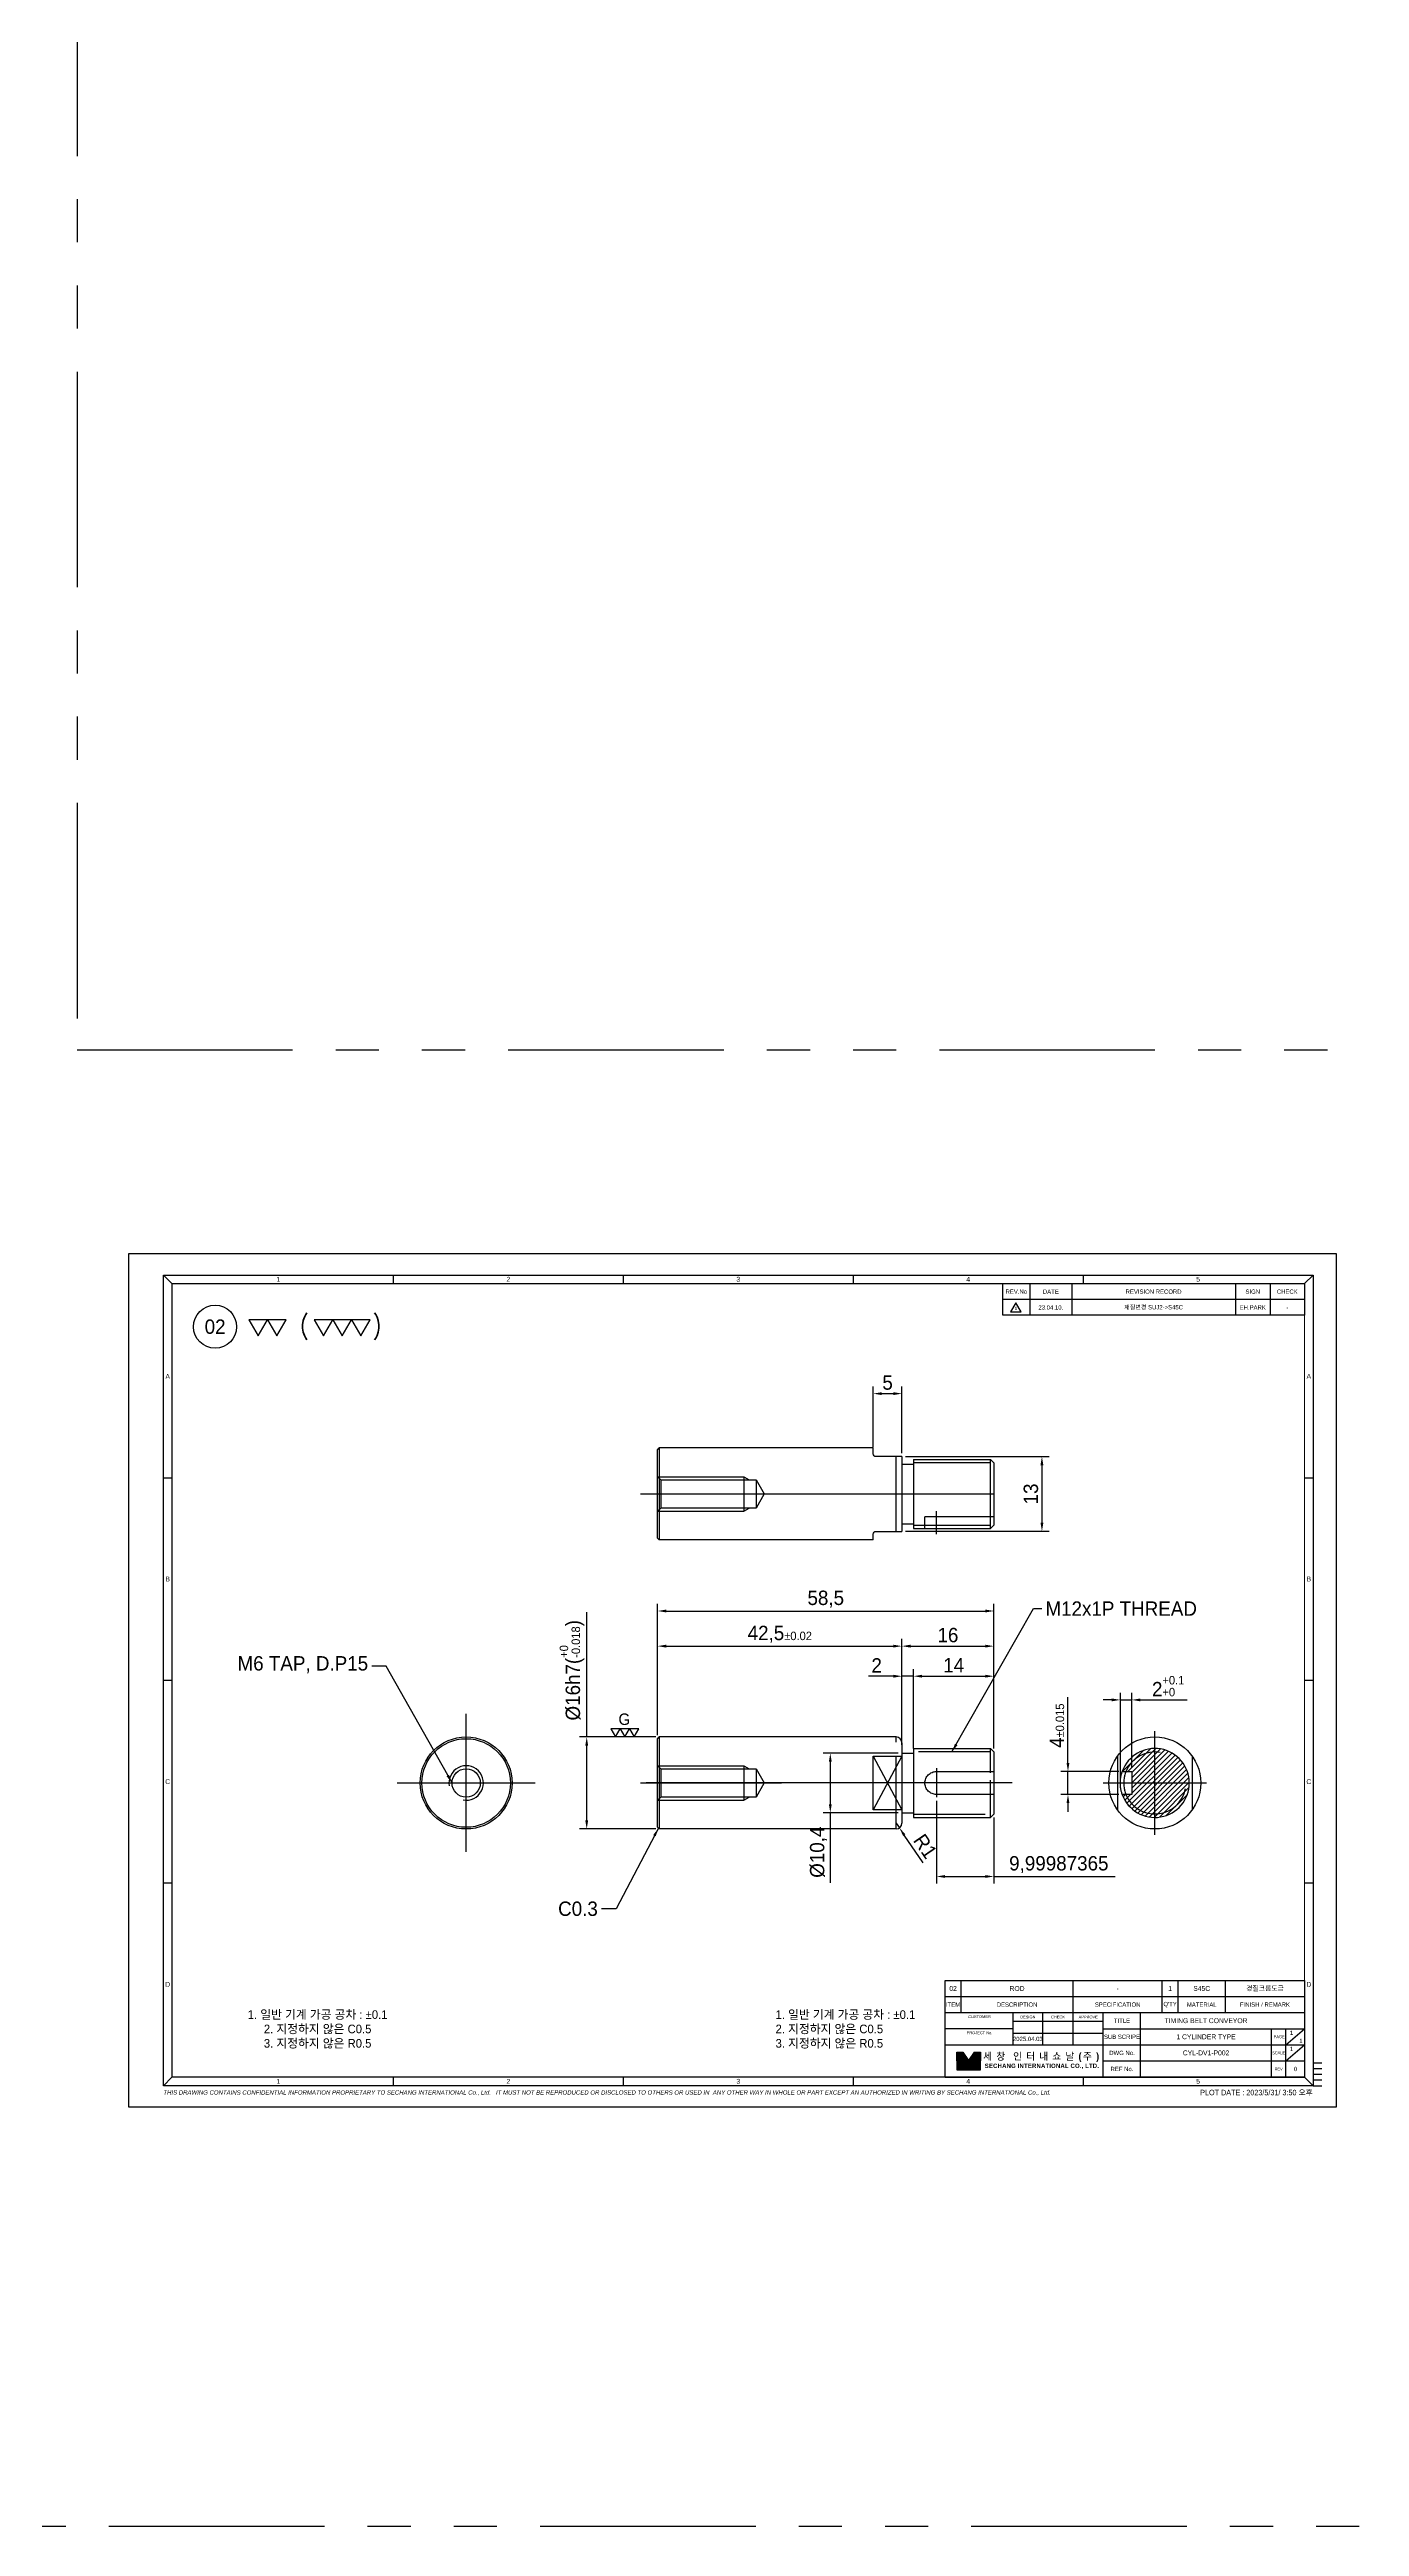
# Model space of a CAD drawing. Header units: inches. Extents: x 0 to 23821, y 0 to 11279.
# Drawn here: x 17613.2 to 17841.1, y 5891.5 to 6322.4 of the extents above; entities that cross this region are included whole.
import ezdxf
from ezdxf.enums import TextEntityAlignment as Align

# ---------------------------------------------------------------- set-up
doc = ezdxf.new("R2010")
doc.units = ezdxf.units.IN
doc.header["$LTSCALE"] = 10
doc.header["$MEASUREMENT"] = 0
for name, pattern in [('CENTER', [2, 1.25, -0.25, 0.25, -0.25]), ('HIDDEN', [0.375, 0.25, -0.125]), ('PHANTOM', [2.5, 1.25, -0.25, 0.25, -0.25, 0.25, -0.25])]:
    doc.linetypes.add(name, pattern=pattern)
doc.layers.get('Defpoints').update_dxf_attribs({"color": 8})
for name, color, linetype in [('11', 1, 'CENTER'), ('22', 2, 'HIDDEN'), ('66', 6, 'PHANTOM'), ('CENTER LINE', 1, 'CENTER'), ('HIDDEN LINE', 4, 'HIDDEN'), ('PHANTOM LINE', 6, 'PHANTOM'), ('T', 3, 'Continuous'), ('THIN LINE', 3, 'Continuous')]:
    doc.layers.add(name, color=color, linetype=linetype)
doc.styles.add('ROMANS', font='romans.shx', dxfattribs={"width": 0.9, "bigfont": 'whgtxt.shx'})
doc.styles.add('SCI', font='')
doc.styles.get('SCI').set_extended_font_data('Gulim')
doc.dimstyles.new('SCH', dxfattribs={"dimtxt": 2.5, "dimasz": 2, "dimexe": 1.25, "dimexo": 0.625, "dimtad": 1, "dimdec": 8, "dimtxsty": 'SCI', "dimcen": 2.5, "dimclrd": 4, "dimclre": 4, "dimclrt": 7, "dimadec": 8, "dimazin": 2, "dimtfac": 1, "dimtdec": 8, "dimtmove": 0, "dimatfit": 3, "dimfxl": 1, "dimarcsym": 0})

# ---------------------------------------------------------------- blocks, each defined once
blk = doc.blocks.new('A$C5b8731fd')
for p, q in [((0, 0), (-2.3, -3.9)), ((2.3, -3.9), (0, 0)), ((-2.3, -3.9), (2.3, -3.9))]:
    blk.add_line(p, q)
blk = doc.blocks.new('*U638')
at = {"color": 2}
for points in [[(0, 0), (1.5, 2.6), (-1.5, 2.6)], [(3, 0), (4.5, 2.6), (1.5, 2.6)], [(10.49, 0), (11.99, 2.6), (8.99, 2.6)], [(13.49, 0), (14.99, 2.6), (11.99, 2.6)], [(16.49, 0), (17.99, 2.6), (14.99, 2.6)]]:
    blk.add_lwpolyline(points, close=True, dxfattribs=at)
at = {"color": 2, "style": 'ROMANS', "width": 0.8}
for s, p in [('(', (7.45, 1.73)), (')', (19.11, 1.73))]:
    blk.add_text(s, height=2.84, dxfattribs=at).set_placement(p, align=Align.MIDDLE_CENTER)
blk = doc.blocks.new('SECHANG TITLE')
h = blk.add_hatch(color=162)
h.dxf.hatch_style = 1
h.paths.add_polyline_path([(6.08, -25.11), (4.21, -25.11), (4.21, -27.9), (7.94, -27.9)])
h.paths.add_polyline_path([(12.06, -25.11), (10.19, -25.11), (8.33, -27.9), (12.06, -27.9)])
h.paths.add_polyline_path([(12.06, -28.1), (4.21, -28.1), (4.21, -30.89), (12.06, -30.89)])
at = {"color": 3}
for p, q in [((125, 0), (125, -33.6)), ((0, -5.6), (125, -5.6)), ((0, -33.6), (0, -5.6)), ((5.5, -11.2), (5.5, -5.6)), ((44.5, -22.4), (44.5, -5.6)), ((75.5, -11.2), (75.5, -5.6)), ((81, -11.2), (81, -5.6)), ((97.5, -11.2), (97.5, -5.6)), ((0, -11.2), (125, -11.2)), ((23.5, -16.8), (0, -16.8)), ((23.5, -11.2), (23.5, -22.4)), ((23.5, -14.2), (55, -14.2)), ((34, -22.4), (34, -11.2)), ((55, -33.6), (55, -11.2)), ((55, -16.8), (125, -16.8)), ((68, -33.6), (68, -11.2)), ((113.5, -33.6), (113.5, -16.8)), ((118.5, -22.4), (125, -16.8)), ((118.5, -33.6), (118.5, -16.8)), ((0, -22.4), (125, -22.4)), ((23.5, -18.3), (55, -18.3)), ((118.5, -28), (125, -22.4)), ((0, -33.6), (125, -33.6)), ((55, -28), (125, -28))]:
    blk.add_line(p, q, dxfattribs=at)
for p, q in [((4, -28), (4, -24.9)), ((4, -24.9), (6.19, -24.9)), ((4.21, -27.9), (4.21, -25.11)), ((4.21, -25.11), (6.08, -25.11)), ((6.08, -25.11), (7.94, -27.9)), ((6.19, -24.9), (8.13, -27.81)), ((10.08, -24.9), (8.13, -27.81)), ((10.19, -25.11), (8.33, -27.9)), ((10.08, -24.9), (12.27, -24.9)), ((10.19, -25.11), (12.06, -25.11)), ((12.06, -25.11), (12.06, -27.9)), ((12.27, -24.9), (12.27, -28)), ((4, -28), (4, -31.1)), ((4, -31.1), (12.27, -31.1)), ((7.94, -27.9), (4.21, -27.9)), ((12.06, -28.1), (4.21, -28.1)), ((4.21, -28.1), (4.21, -30.89)), ((4.21, -30.89), (12.06, -30.89)), ((12.06, -27.9), (8.33, -27.9)), ((12.06, -30.89), (12.06, -28.1)), ((12.27, -31.1), (12.27, -28))]:
    blk.add_line(p, q)
at = {"attachment_point": 5, "style": 'SCI'}
for s, insert, char_height, width in [('ITEM', (2.75, -8.4), 1.5, 5.5), ('DESCRIPTION', (25, -8.4), 1.5, 39), ('SPECIFICATION', (60, -8.4), 1.5, 31), ("Q'TY", (78.25, -8.4), 1.5, 5.5), ('MATERIAL', (89.25, -8.4), 1.5, 16.5), ('FINISH / REMARK', (111.25, -8.4), 1.5, 27.5), (' CUSTOMER', (11.75, -12.6), 1, 23.5), ('DESIGN', (28.75, -12.7), 1, 10.5), ('CHECK', (39.25, -12.7), 1, 10.5), ('APPROVE', (49.75, -12.7), 1, 10.5), ('TITLE', (61.5, -14), 1.5, 13), (' PROJECT No.', (11.75, -18.2), 1, 23.5), ('{\\fGulim|b1|i0|c129|p50;\\T1.45;세창 인터내쇼날(주)}', (33.63, -26.75), 2.5, 38.7333), ('SUB SCRIPE', (61.5, -19.6), 1.5, 13), ('DWG No.', (61.5, -25.2), 1.5, 13), ('SCALE', (116, -25.2), 1, 5), (' PAGE', (116, -19.6), 1, 5), ('{\\fGulim|b1|i0|c129|p50;\\T1.05;SECHANG INTERNATIONAL CO., LTD.}', (33.63, -29.85), 1.5, 38.7333), ('REF No.', (61.5, -30.8), 1.5, 13), ('REV', (116, -30.8), 1, 5)]:
    blk.add_mtext(s, dxfattribs=dict(at, insert=insert, char_height=char_height, width=width))
blk = doc.blocks.new('SECHANG REV')
at = {"color": 7}
blk.add_line((-52.5, 0), (-52.5, 5.5), dxfattribs=at)
blk.add_line((52.5, 0), (-52.5, 0))
at = {"color": 3}
for p, q in [((-43, 5.5), (-43, 0)), ((-28.5, 5.5), (-28.5, 0)), ((28.5, 5.5), (28.5, 0)), ((40.5, 5.5), (40.5, 0)), ((52.5, 5.5), (52.5, 0))]:
    blk.add_line(p, q, dxfattribs=at)
blk = doc.blocks.new('SECHANG A3')
at = {"color": 2}
for p, q in [((-198, 289.5), (-195, 286.5)), ((-118, 289.5), (-118, 286.5)), ((-38, 289.5), (-38, 286.5)), ((42, 289.5), (42, 286.5)), ((122, 289.5), (122, 286.5)), ((202, 289.5), (199, 286.5)), ((-195, 10.5), (-198, 7.5)), ((-118, 10.5), (-118, 7.5)), ((-38, 10.5), (-38, 7.5)), ((42, 10.5), (42, 7.5)), ((122, 10.5), (122, 7.5)), ((199, 10.5), (202, 7.5))]:
    blk.add_line(p, q, dxfattribs=at)
at = {"color": 3}
blk.add_line((94, 286.5), (199, 286.5), dxfattribs=at)
for p, q in [((-198, 219), (-195, 219)), ((199, 219), (202, 219)), ((-195, 148.5), (-198, 148.5)), ((202, 148.5), (199, 148.5)), ((-195, 78), (-198, 78)), ((202, 78), (199, 78)), ((202, 15.5), (205, 15.5))]:
    blk.add_line(p, q)
at = {"color": 1}
blk.add_lwpolyline([(-210, 297), (210, 297), (210, 0), (-210, 0)], close=True, dxfattribs=at)
at = {"color": 2}
blk.add_lwpolyline([(-198, 289.5), (202, 289.5), (202, 7.5), (-198, 7.5)], close=True, dxfattribs=at)
at = {"const_width": 0.4}
blk.add_lwpolyline([(-195, 286.5), (199, 286.5), (199, 10.5), (-195, 10.5)], close=True, dxfattribs=at)
at = {"layer": '11', "ltscale": 5}
blk.add_line((202, 11.5), (205, 11.5), dxfattribs=at)
at = {"layer": '22', "ltscale": 5}
blk.add_line((202, 13.5), (205, 13.5), dxfattribs=at)
at = {"layer": '66', "ltscale": 3}
blk.add_line((202, 9.5), (205, 9.5), dxfattribs=at)
at = {"layer": 'T'}
blk.add_line((202, 7.5), (205, 7.5), dxfattribs=at)
for name, p in [('SECHANG REV', (146.5, 281)), ('SECHANG TITLE', (74, 44.1))]:
    blk.add_blockref(name, p)
at = {"linetype": 'Continuous', "style": 'SCI'}
blk.add_text('PLOT DATE : 2023/5/31/ 3:50 오후', height=1.92, dxfattribs=at).set_placement((201.86, 4.16), align=Align.RIGHT)
at = {"color": 2, "style": 'SCI'}
for s, insert, char_height, width, attachment_point in [('1', (-158, 288), 1.7, 80, 5), ('2', (-78, 288), 1.7, 80, 5), ('3', (2, 288), 1.7, 80, 5), ('4', (82, 288), 1.7, 80, 5), ('5', (162, 288), 1.7, 80, 5), ('A', (-196.5, 254.25), 1.7, 3, 5), ('A', (200.5, 254.25), 1.7, 3, 5), ('B', (-196.5, 183.75), 1.7, 3, 5), ('B', (200.5, 183.75), 1.7, 3, 5), ('C', (-196.5, 113.25), 1.7, 3, 5), ('C', (200.5, 113.25), 1.7, 3, 5), ('D', (-196.5, 42.75), 1.7, 3, 5), ('D', (200.5, 42.75), 1.7, 3, 5), ('1. 일반 기계 가공 공차 : ±0.1\\P2. 지정하지 않은 C0.5\\P3. 지정하지 않은 R0.5', (14.98, 27.07), 3, 83.5818, 4), ('TIMING BELT CONVEYOR', (164.75, 30.1), 1.7, 45.5, 5), ('2025.04.03', (102.75, 23.75), 1.5, 10.5, 5), ('\\pi1.42726;1', (195.75, 23.1), 1.5, 3.25, 4), ('1', (-158, 9), 1.7, 80, 5), ('2', (-78, 9), 1.7, 80, 5), ('3', (2, 9), 1.7, 80, 5), ('4', (82, 9), 1.7, 80, 5), ('5', (162, 9), 1.7, 80, 5)]:
    blk.add_mtext(s, dxfattribs=dict(at, insert=insert, char_height=char_height, width=width, attachment_point=attachment_point))
at = {"char_height": 1.5, "attachment_point": 5, "style": 'SCI'}
for s, insert, width in [('REV.No', (98.75, 283.7), 9.5), ('DATE', (110.75, 283.7), 14.5), ('REVISION RECORD', (146.5, 283.7), 57), ('SIGN', (181, 283.7), 12), ('CHECK', (193, 283.7), 12)]:
    blk.add_mtext(s, dxfattribs=dict(at, insert=insert, width=width))
at = {"color": 3, "insert": (-198, 5), "char_height": 1.5, "width": 400.0238, "attachment_point": 4, "style": 'SCI'}
blk.add_mtext('{\\fArial|b0|i1|c0|p34;THIS DRAWING CONTAINS CONFIDENTIAL INFORMATION PROPRIETARY TO SECHANG INTERNATIONAL Co., Ltd.   IT MUST NOT BE REPRODUCED OR DISCLOSED TO OTHERS OR USED IN  ANY OTHER WAY IN WHOLE OR PART EXCEPT AN AUTHORIZED IN WRITING BY SECHANG INTERNATIONAL Co., Ltd.  }', dxfattribs=at)
blk = doc.blocks.new('A$C22515e4a')
at = {"color": 3}
for p, q in [((0, 0), (125, 0)), ((0, -5.6), (0, 0)), ((5.5, -5.6), (5.5, 0)), ((44.5, -5.6), (44.5, 0)), ((75.5, -5.6), (75.5, 0)), ((81, -5.6), (81, 0)), ((97.5, -5.6), (97.5, 0)), ((125, 0), (125, -5.6))]:
    blk.add_line(p, q, dxfattribs=at)
blk = doc.blocks.new('MDTapSHM6 Dp15')
at = {"layer": 'CENTER LINE', "ltscale": 3.6836}
blk.add_line((-3, 0), (21.56, 0), dxfattribs=at)
at = {"layer": 'HIDDEN LINE', "ltscale": 7.367199}
for p, q in [((0, 3), (15, 3)), ((0.54, 2.46), (0, 3)), ((0.54, 2.46), (17.14, 2.46)), ((0.54, 2.46), (0.54, -2.46)), ((15, 3), (15.94, 2.46)), ((15, 3), (15, -3)), ((17.14, 2.46), (17.14, -2.46)), ((17.14, 2.46), (18.56, 0)), ((18.56, 0), (17.14, -2.46)), ((0, -3), (0.54, -2.46)), ((0, -3), (15, -3)), ((17.14, -2.46), (0.54, -2.46)), ((15, -3), (15.94, -2.46))]:
    blk.add_line(p, q, dxfattribs=at)
blk = doc.blocks.new('A$C2C0A1504')
for p, q in [((-58.5, 7.7), (-58.2, 8)), ((-58.5, -7.7), (-58.5, 7.7)), ((-58.2, 8), (-58.2, -8)), ((-17, 8), (-58.2, 8)), ((-16, 7), (-16, -7)), ((-16, 5.2), (-14, 5.2)), ((-14, 6), (-14, -6)), ((-14, 6), (-0.6, 6)), ((-0.6, 2), (-0.6, 6)), ((0, 5.4), (-0.6, 6)), ((-0.6, 2), (-0.6, 6)), ((0, 5.4), (0, 2)), ((-10, 2), (-0.6, 2)), ((0, 2), (0, -2)), ((-0.6, -2), (-10, -2)), ((-0.6, -6), (-0.6, -2)), ((-0.6, -6), (-0.6, -2)), ((0, -2), (0, -5.4)), ((-58.5, -7.7), (-58.2, -8)), ((-17, -8), (-58.2, -8)), ((-16, -5.2), (-14, -5.2)), ((-14, -6), (-0.6, -6)), ((0, -5.4), (-0.6, -6))]:
    blk.add_line(p, q)
at = {"color": 4}
for p, q in [((-21, 4.66), (-16, -4.66)), ((-16, 4.66), (-21, -4.66))]:
    blk.add_line(p, q, dxfattribs=at)
blk.add_lwpolyline([(-21, 4.66), (-16, 4.66), (-16, -4.66), (-21, -4.66)], close=True, dxfattribs=at)
for centre, start, end in [((-17, 7), 0, 90), ((-17, -7), 270, 0)]:
    blk.add_arc(centre, 1, start, end)
for points, knots in [([(-12, 0), (-12, 0.25), (-11.95, 0.52), (-11.74, 1.01), (-11.59, 1.24), (-11.24, 1.59), (-11.01, 1.74), (-10.52, 1.95), (-10.25, 2), (-10, 2)], [-0.3038801, -0.3038801, -0.3038801, -0.3038801, -0.2279277, -0.2279277, -0.1519753, -0.1519753, -0.0759876, -0.0759876, 0, 0, 0, 0]), ([(-10, -2), (-10.25, -2), (-10.52, -1.95), (-11.01, -1.74), (-11.24, -1.59), (-11.59, -1.24), (-11.74, -1.01), (-11.95, -0.52), (-12, -0.25), (-12, 0)], [-0.6077601, -0.6077601, -0.6077601, -0.6077601, -0.5317725, -0.5317725, -0.4557848, -0.4557848, -0.3798325, -0.3798325, -0.3038801, -0.3038801, -0.3038801, -0.3038801])]:
    blk.add_open_spline(points, degree=3, knots=knots)
for points in [[(-0.6, 2), (-0.28, 2), (0, 2)], [(0, -2), (-0.28, -2), (-0.6, -2)]]:
    blk.add_rational_spline(points, [1, 1.00158396044, 1], degree=2)
at = {"layer": 'CENTER LINE'}
for p, q in [((-17, -7.9), (-17, 7.9)), ((-0.6, 5.4), (-14, 5.4)), ((-14, -5.4), (-0.6, -5.4))]:
    blk.add_line(p, q, dxfattribs=at)
at = {"layer": 'CENTER LINE', "linetype": 'Continuous'}
for p, q in [((3.18, 0), (-60.48, 0)), ((-10, 2.6), (-10, -2.49)), ((-9.5, 0), (-10.5, 0))]:
    blk.add_line(p, q, dxfattribs=at)
at = {"layer": 'HIDDEN LINE'}
blk.add_line((-0.6, -2), (-0.6, 2), dxfattribs=at)
blk.add_blockref('MDTapSHM6 Dp15', (-58.5, 0))
blk = doc.blocks.new('SMTAPM6', base_point=(1696.01, 1983.9))
at = {"color": 7, "linetype": 'Continuous'}
blk.add_circle((1696.01, 1983.9), 2.46, dxfattribs=at)
at = {"layer": '11'}
for p, q in [((1696.01, 1979.4), (1696.01, 1988.4)), ((1691.51, 1983.9), (1700.51, 1983.9))]:
    blk.add_line(p, q, dxfattribs=at)
at = {"layer": 'T', "linetype": 'Continuous'}
blk.add_arc((1696.01, 1983.9), 3, 260.0082, 189.9928, dxfattribs=at)
blk = doc.blocks.new('A$Ca9ea7f5d')
for radius in [8, 7.7]:
    blk.add_circle((0, 0), radius)
at = {"layer": 'CENTER LINE', "ltscale": 3.6}
for p, q in [((0, -12), (0, 12)), ((-12, 0), (12, 0))]:
    blk.add_line(p, q, dxfattribs=at)
blk.add_blockref('SMTAPM6', (0, 0))
blk = doc.blocks.new('A$Cf0eb1c19')
for p, q in [((-42.5, 7.7), (-42.2, 8)), ((-42.5, -7.7), (-42.5, 7.7)), ((-5, 8), (-42.2, 8)), ((0, 6.5), (0, -6.5)), ((0, 5.2), (2, 5.2)), ((2, 6), (2, -6)), ((2, 6), (15.4, 6)), ((16, 5.4), (15.4, 6)), ((16, 5.4), (16, 0)), ((16, 0), (16, -5.4)), ((-42.5, -7.7), (-42.2, -8)), ((-5, -8), (-42.2, -8)), ((0, -5.2), (2, -5.2)), ((2, -6), (15.4, -6)), ((16, -5.4), (15.4, -6))]:
    blk.add_line(p, q)
for points in [[(0, 6.5), (-4.5, 6.5, -0.414214), (-5, 7), (-5, 8)], [(-5, -8), (-5, -7, -0.414214), (-4.5, -6.5), (0, -6.5)]]:
    blk.add_lwpolyline(points, format="xyb")
blk.add_lwpolyline([(0, 6.5), (0, -6.5)])
at = {"layer": 'CENTER LINE', "ltscale": 5}
for p, q in [((-42.5, 0), (16, 0)), ((6, -7), (6, -3))]:
    blk.add_line(p, q, dxfattribs=at)
at = {"layer": 'HIDDEN LINE', "ltscale": 5}
for p in [(16, -4), (4, -6)]:
    blk.add_line(p, (4, -4), dxfattribs=at)
at = {"layer": 'THIN LINE'}
for p, q in [((-42.2, 8), (-42.2, -8)), ((-1, -6.5), (-1, 6.5)), ((15.4, 5.4), (2, 5.4)), ((15.4, 0), (15.4, 6)), ((15.4, -6), (15.4, 0)), ((2, -5.4), (15.4, -5.4))]:
    blk.add_line(p, q, dxfattribs=at)
blk.add_blockref('MDTapSHM6 Dp15', (-42.5, 0))
blk = doc.blocks.new('A$Cb7060004')
h = blk.add_hatch()
h.set_pattern_fill('ANSI31', color=3, scale=0.2)
h.set_pattern_definition([(45, (-3612.6994, -2437.5137), (-0.44901281, 0.44901281), [])])
h.paths.add_polyline_path([(0, 5.4, 0.306939), (-5.01, 2), (-4, 2), (-4, 0), (0, 0)])
h.paths.add_polyline_path([(0, 6), (0, 0), (6, 0, 0.414214)])
h.paths.add_polyline_path([(6, 0), (0, 0), (0, -6, 0.414214)])
h.paths.add_polyline_path([(0, 0), (-4, 0), (-4, -2), (-5.01, -2, 0.306939), (0, -5.4)])
h.paths.add_polyline_path([(-5.01, -2), (-5.66, -2, 0.317837), (0, -6), (0, -5.4, -0.306939)])
h.paths.add_polyline_path([(0, 5.4), (0, 6, 0.317837), (-5.66, 2), (-5.01, 2, -0.306939)])
for p, q in [((-6.5, 4.66), (-6.5, -4.66)), ((6.5, 4.66), (6.5, -4.66)), ((-5.66, 2), (-4, 2)), ((-4, 2), (-4, -2)), ((-4, -2), (-5.66, -2))]:
    blk.add_line(p, q)
blk.add_circle((0, 0), 8)
blk.add_arc((0, 0), 6, 199.4712, 160.5288)
for points, knots in [([(-6, 0), (-6, 0.25), (-5.98, 0.52), (-5.92, 1.01), (-5.87, 1.24), (-5.79, 1.59), (-5.74, 1.74), (-5.68, 1.95), (-5.66, 2), (-5.66, 2)], [-0.3038801, -0.3038801, -0.3038801, -0.3038801, -0.2279277, -0.2279277, -0.1519753, -0.1519753, -0.0759876, -0.0759876, 0, 0, 0, 0]), ([(-5.66, -2), (-5.66, -2), (-5.68, -1.95), (-5.74, -1.74), (-5.79, -1.59), (-5.87, -1.24), (-5.92, -1.01), (-5.98, -0.52), (-6, -0.25), (-6, 0)], [-0.6077601, -0.6077601, -0.6077601, -0.6077601, -0.5317725, -0.5317725, -0.4557848, -0.4557848, -0.3798325, -0.3798325, -0.3038801, -0.3038801, -0.3038801, -0.3038801])]:
    blk.add_open_spline(points, degree=3, knots=knots)
at = {"layer": 'CENTER LINE', "ltscale": 2.7}
for p, q in [((0, -9), (0, 9)), ((-9, 0), (9, 0))]:
    blk.add_line(p, q, dxfattribs=at)
at = {"layer": 'THIN LINE'}
for start, end in [(80, 158.2531), (201.7469, 350)]:
    blk.add_arc((0, 0), 5.4, start, end, dxfattribs=at)
blk.add_open_spline([(-5.01, 2), (-5.01, 2), (-5.04, 1.95), (-5.11, 1.74), (-5.16, 1.59), (-5.26, 1.24), (-5.31, 1.01), (-5.38, 0.52), (-5.4, 0.25), (-5.4, -0.25), (-5.38, -0.52), (-5.31, -1.01), (-5.26, -1.24), (-5.16, -1.59), (-5.11, -1.74), (-5.04, -1.95), (-5.01, -2), (-5.01, -2)], degree=3, knots=[0, 0, 0, 0, 0.0761578, 0.0761578, 0.1523155, 0.1523155, 0.2284179, 0.2284179, 0.3045203, 0.3045203, 0.3806227, 0.3806227, 0.4567251, 0.4567251, 0.5328828, 0.5328828, 0.6090406, 0.6090406, 0.6090406, 0.6090406], dxfattribs=at)
blk = doc.blocks.new('*D1562')
at = {"color": 4, "lineweight": -2, "transparency": 16777216}
for p, q in [((17719.02, 6029.18), (17719.02, 6045.91)), ((17720.52, 6044.66), (17760.02, 6044.66)), ((17761.52, 6028.48), (17761.52, 6045.91))]:
    blk.add_line(p, q, dxfattribs=at)
at = {"color": 4, "transparency": 16777216}
for points in [[(17720.52, 6044.91), (17720.52, 6044.41), (17719.02, 6044.66)], [(17760.02, 6044.91), (17760.02, 6044.41), (17761.52, 6044.66)]]:
    blk.add_solid(points, dxfattribs=at)
at = {"layer": 'Defpoints', "color": 0, "transparency": 16777216}
for p in [(17761.52, 6044.66), (17719.02, 6028.56), (17761.52, 6027.86)]:
    blk.add_point(p, dxfattribs=at)
at = {"color": 7, "transparency": 16777216, "insert": (17740.27, 6046.72), "char_height": 2.5, "attachment_point": 5, "style": 'SCI'}
blk.add_mtext('42,5{\\H0.59x;%%p0.02}', dxfattribs=at)
blk = doc.blocks.new('*D1563')
at = {"color": 4, "lineweight": -2, "transparency": 16777216}
for p, q in [((17761.52, 6028.48), (17761.52, 6045.91)), ((17763.02, 6044.66), (17776.02, 6044.66)), ((17777.52, 6026.88), (17777.52, 6045.91))]:
    blk.add_line(p, q, dxfattribs=at)
at = {"color": 4, "transparency": 16777216}
for points in [[(17763.02, 6044.91), (17763.02, 6044.41), (17761.52, 6044.66)], [(17776.02, 6044.91), (17776.02, 6044.41), (17777.52, 6044.66)]]:
    blk.add_solid(points, dxfattribs=at)
at = {"layer": 'Defpoints', "color": 0, "transparency": 16777216}
for p in [(17777.52, 6044.66), (17761.52, 6027.86), (17777.52, 6026.26)]:
    blk.add_point(p, dxfattribs=at)
at = {"color": 7, "transparency": 16777216, "insert": (17769.52, 6046.57), "char_height": 2.5, "attachment_point": 5, "style": 'SCI'}
blk.add_mtext('16', dxfattribs=at)
blk = doc.blocks.new('*D1564')
at = {"color": 4, "lineweight": -2, "transparency": 16777216}
for p, q in [((17719.02, 6029.18), (17719.02, 6052.02)), ((17720.52, 6050.77), (17776.02, 6050.77)), ((17777.52, 6026.88), (17777.52, 6052.02))]:
    blk.add_line(p, q, dxfattribs=at)
at = {"color": 4, "transparency": 16777216}
for points in [[(17720.52, 6051.02), (17720.52, 6050.52), (17719.02, 6050.77)], [(17776.02, 6051.02), (17776.02, 6050.52), (17777.52, 6050.77)]]:
    blk.add_solid(points, dxfattribs=at)
at = {"layer": 'Defpoints', "color": 0, "transparency": 16777216}
for p in [(17777.52, 6050.77), (17719.02, 6028.56), (17777.52, 6026.26)]:
    blk.add_point(p, dxfattribs=at)
at = {"color": 7, "transparency": 16777216, "insert": (17748.27, 6052.83), "char_height": 2.5, "attachment_point": 5, "style": 'SCI'}
blk.add_mtext('58,5', dxfattribs=at)
blk = doc.blocks.new('*D1565')
at = {"color": 4, "lineweight": -2, "transparency": 16777216}
for p, q in [((17760.89, 6026.06), (17747.81, 6026.06)), ((17749.06, 6024.56), (17749.06, 6017.16)), ((17760.89, 6015.66), (17747.81, 6015.66)), ((17749.06, 6015.66), (17749.06, 6003.48))]:
    blk.add_line(p, q, dxfattribs=at)
at = {"color": 4, "transparency": 16777216}
for points in [[(17748.81, 6024.56), (17749.31, 6024.56), (17749.06, 6026.06)], [(17748.81, 6017.16), (17749.31, 6017.16), (17749.06, 6015.66)]]:
    blk.add_solid(points, dxfattribs=at)
at = {"layer": 'Defpoints', "color": 0, "transparency": 16777216}
for p in [(17761.52, 6026.06), (17749.06, 6015.66), (17761.52, 6015.66)]:
    blk.add_point(p, dxfattribs=at)
at = {"color": 7, "transparency": 16777216, "insert": (17747, 6008.82), "char_height": 2.5, "attachment_point": 5, "rotation": 90, "style": 'SCI'}
blk.add_mtext('%%c10,4', dxfattribs=at)
blk = doc.blocks.new('*D1566')
at = {"color": 4, "lineweight": -2, "transparency": 16777216}
for p, q in [((17706.69, 6028.86), (17706.69, 6050.57)), ((17718.69, 6028.86), (17705.44, 6028.86)), ((17706.69, 6014.36), (17706.69, 6027.36)), ((17718.69, 6012.86), (17705.44, 6012.86))]:
    blk.add_line(p, q, dxfattribs=at)
at = {"color": 4, "transparency": 16777216}
for points in [[(17706.44, 6027.36), (17706.94, 6027.36), (17706.69, 6028.86)], [(17706.44, 6014.36), (17706.94, 6014.36), (17706.69, 6012.86)]]:
    blk.add_solid(points, dxfattribs=at)
at = {"layer": 'Defpoints', "color": 0, "transparency": 16777216}
for p in [(17706.69, 6028.86), (17719.32, 6028.86), (17719.32, 6012.86)]:
    blk.add_point(p, dxfattribs=at)
at = {"color": 7, "transparency": 16777216, "insert": (17704.13, 6040.46), "char_height": 2.5, "attachment_point": 5, "rotation": 90, "style": 'SCI'}
blk.add_mtext('%%C16h7({\\H0.59x;\\S+0^ -0.018;})', dxfattribs=at)
blk = doc.blocks.new('*D1567')
at = {"color": 4, "lineweight": -2, "transparency": 16777216}
for p, q in [((17760.52, 6013.86), (17761.08, 6013.03)), ((17765.23, 6006.98), (17761.93, 6011.79))]:
    blk.add_line(p, q, dxfattribs=at)
at = {"color": 4, "transparency": 16777216}
blk.add_solid([(17762.14, 6011.94), (17761.72, 6011.65), (17761.08, 6013.03)], dxfattribs=at)
at = {"layer": 'Defpoints', "color": 0, "transparency": 16777216}
for p in [(17760.52, 6013.86), (17761.08, 6013.03)]:
    blk.add_point(p, dxfattribs=at)
at = {"color": 7, "transparency": 16777216, "insert": (17765.58, 6009.85), "char_height": 2.5, "attachment_point": 5, "rotation": 304.4187, "style": 'SCI'}
blk.add_mtext('R1', dxfattribs=at)
blk = doc.blocks.new('*D1568')
at = {"color": 4, "lineweight": -2, "transparency": 16777216}
for p, q in [((17761.52, 6027.48), (17761.52, 6040.68)), ((17763.52, 6027.48), (17763.52, 6040.68)), ((17760.02, 6039.43), (17755.71, 6039.43)), ((17763.52, 6039.43), (17761.52, 6039.43)), ((17765.02, 6039.43), (17766.52, 6039.43))]:
    blk.add_line(p, q, dxfattribs=at)
at = {"color": 4, "transparency": 16777216}
for points in [[(17760.02, 6039.68), (17760.02, 6039.18), (17761.52, 6039.43)], [(17765.02, 6039.68), (17765.02, 6039.18), (17763.52, 6039.43)]]:
    blk.add_solid(points, dxfattribs=at)
at = {"layer": 'Defpoints', "color": 0, "transparency": 16777216}
for p in [(17761.52, 6039.43), (17761.52, 6026.86), (17763.52, 6026.86)]:
    blk.add_point(p, dxfattribs=at)
at = {"color": 7, "transparency": 16777216, "insert": (17757.12, 6041.31), "char_height": 2.5, "attachment_point": 5, "style": 'SCI'}
blk.add_mtext('2', dxfattribs=at)
blk = doc.blocks.new('*D1569')
at = {"color": 4, "lineweight": -2, "transparency": 16777216}
for p, q in [((17763.52, 6026.88), (17763.52, 6040.68)), ((17777.52, 6026.88), (17777.52, 6040.68)), ((17765.02, 6039.43), (17776.02, 6039.43))]:
    blk.add_line(p, q, dxfattribs=at)
at = {"color": 4, "transparency": 16777216}
for points in [[(17765.02, 6039.68), (17765.02, 6039.18), (17763.52, 6039.43)], [(17776.02, 6039.68), (17776.02, 6039.18), (17777.52, 6039.43)]]:
    blk.add_solid(points, dxfattribs=at)
at = {"layer": 'Defpoints', "color": 0, "transparency": 16777216}
for p in [(17777.52, 6039.43), (17763.52, 6026.25), (17777.52, 6026.25)]:
    blk.add_point(p, dxfattribs=at)
at = {"color": 7, "transparency": 16777216, "insert": (17770.52, 6041.34), "char_height": 2.5, "attachment_point": 5, "style": 'SCI'}
blk.add_mtext('14', dxfattribs=at)
blk = doc.blocks.new('*D1570')
at = {"color": 4, "lineweight": -2, "transparency": 16777216}
for p, q in [((17767.52, 6017.74), (17767.52, 6003.35)), ((17777.52, 6014.83), (17777.52, 6003.35)), ((17769.02, 6004.6), (17776.02, 6004.6)), ((17777.52, 6004.6), (17798.61, 6004.6))]:
    blk.add_line(p, q, dxfattribs=at)
at = {"color": 4, "transparency": 16777216}
for points in [[(17769.02, 6004.85), (17769.02, 6004.35), (17767.52, 6004.6)], [(17776.02, 6004.85), (17776.02, 6004.35), (17777.52, 6004.6)]]:
    blk.add_solid(points, dxfattribs=at)
at = {"layer": 'Defpoints', "color": 0, "transparency": 16777216}
for p in [(17767.52, 6018.37), (17777.52, 6015.46), (17777.52, 6004.6)]:
    blk.add_point(p, dxfattribs=at)
at = {"color": 7, "transparency": 16777216, "insert": (17788.81, 6006.66), "char_height": 2.5, "attachment_point": 5, "style": 'SCI'}
blk.add_mtext('9,99987365', dxfattribs=at)
blk = doc.blocks.new('*D1642')
at = {"color": 4, "lineweight": -2, "transparency": 16777216}
for p, q in [((17756.52, 6079.25), (17756.52, 6089.83)), ((17758.02, 6088.58), (17760.02, 6088.58)), ((17761.52, 6078.25), (17761.52, 6089.83))]:
    blk.add_line(p, q, dxfattribs=at)
at = {"color": 4, "transparency": 16777216}
for points in [[(17758.02, 6088.83), (17758.02, 6088.33), (17756.52, 6088.58)], [(17760.02, 6088.83), (17760.02, 6088.33), (17761.52, 6088.58)]]:
    blk.add_solid(points, dxfattribs=at)
at = {"layer": 'Defpoints', "color": 0, "transparency": 16777216}
for p in [(17761.52, 6088.58), (17756.52, 6078.63), (17761.52, 6077.63)]:
    blk.add_point(p, dxfattribs=at)
at = {"color": 7, "transparency": 16777216, "insert": (17759.02, 6090.49), "char_height": 2.5, "attachment_point": 5, "style": 'SCI'}
blk.add_mtext('5', dxfattribs=at)
blk = doc.blocks.new('*D1643')
at = {"color": 4, "lineweight": -2, "transparency": 16777216}
for p, q in [((17762.14, 6077.63), (17787.12, 6077.63)), ((17785.87, 6076.13), (17785.87, 6066.13)), ((17762.14, 6064.63), (17787.12, 6064.63))]:
    blk.add_line(p, q, dxfattribs=at)
at = {"color": 4, "transparency": 16777216}
for points in [[(17785.62, 6076.13), (17786.12, 6076.13), (17785.87, 6077.63)], [(17785.62, 6066.13), (17786.12, 6066.13), (17785.87, 6064.63)]]:
    blk.add_solid(points, dxfattribs=at)
at = {"layer": 'Defpoints', "color": 0, "transparency": 16777216}
for p in [(17761.52, 6077.63), (17761.52, 6064.63), (17785.87, 6064.63)]:
    blk.add_point(p, dxfattribs=at)
at = {"color": 7, "transparency": 16777216, "insert": (17783.96, 6071.13), "char_height": 2.5, "attachment_point": 5, "rotation": 90, "style": 'SCI'}
blk.add_mtext('13', dxfattribs=at)
blk = doc.blocks.new('*D1654')
at = {"color": 4, "lineweight": -2, "transparency": 16777216}
for p, q in [((17790.4, 6024.36), (17790.4, 6035.78)), ((17799.23, 6022.86), (17789.15, 6022.86)), ((17790.4, 6018.86), (17790.4, 6022.86)), ((17799.23, 6018.86), (17789.15, 6018.86)), ((17790.4, 6017.36), (17790.4, 6015.86))]:
    blk.add_line(p, q, dxfattribs=at)
at = {"color": 4, "transparency": 16777216}
for points in [[(17790.15, 6024.36), (17790.65, 6024.36), (17790.4, 6022.86)], [(17790.15, 6017.36), (17790.65, 6017.36), (17790.4, 6018.86)]]:
    blk.add_solid(points, dxfattribs=at)
at = {"layer": 'Defpoints', "color": 0, "transparency": 16777216}
for p in [(17790.4, 6022.86), (17799.85, 6022.86), (17799.85, 6018.86)]:
    blk.add_point(p, dxfattribs=at)
at = {"color": 7, "transparency": 16777216, "insert": (17788.49, 6030.82), "char_height": 2.5, "attachment_point": 5, "rotation": 90, "style": 'SCI'}
blk.add_mtext('4{\\H0.59x;%%p0.015}', dxfattribs=at)
blk = doc.blocks.new('*D1655')
at = {"color": 4, "lineweight": -2, "transparency": 16777216}
for p, q in [((17799.51, 6021.48), (17799.51, 6036.56)), ((17801.51, 6023.48), (17801.51, 6036.56)), ((17798.01, 6035.31), (17796.51, 6035.31)), ((17799.51, 6035.31), (17801.51, 6035.31)), ((17803.01, 6035.31), (17811.15, 6035.31))]:
    blk.add_line(p, q, dxfattribs=at)
at = {"color": 4, "transparency": 16777216}
for points in [[(17798.01, 6035.56), (17798.01, 6035.06), (17799.51, 6035.31)], [(17803.01, 6035.56), (17803.01, 6035.06), (17801.51, 6035.31)]]:
    blk.add_solid(points, dxfattribs=at)
at = {"layer": 'Defpoints', "color": 0, "transparency": 16777216}
for p in [(17801.51, 6035.31), (17801.51, 6022.86), (17799.51, 6020.86)]:
    blk.add_point(p, dxfattribs=at)
at = {"color": 7, "transparency": 16777216, "insert": (17807.83, 6037.7), "char_height": 2.5, "attachment_point": 5, "style": 'SCI'}
blk.add_mtext('2{\\H0.59x;\\S+0.1^ +0;}', dxfattribs=at)
blk = doc.blocks.new('*U637')
at = {"color": 2}
for points in [[(0, 0), (1.5, 2.6), (-1.5, 2.6)], [(3, 0), (4.5, 2.6), (1.5, 2.6)], [(6, 0), (7.5, 2.6), (4.5, 2.6)]]:
    blk.add_lwpolyline(points, close=True, dxfattribs=at)

msp = doc.modelspace()

# ---------------------------------------------------------------- linework, layer by layer
msp.add_circle((17642.04594508, 6100.20976083), 3.75)
at = {"layer": 'PHANTOM LINE', "ltscale": 3}
for p, q in [((17618.03078607, 6566.32398176), (17618.03078607, 6148.38649712)), ((17618.03078607, 6148.38649712), (19611.07693943, 6148.38649712))]:
    msp.add_line(p, q, dxfattribs=at)
msp.add_lwpolyline([(16750, 6566.32398176), (19611.07693943, 6566.32398176), (19611.07693943, 5891.545957), (16750, 5891.545957)], close=True, dxfattribs=at)

# ---------------------------------------------------------------- block references
for name, p, xscale, yscale, zscale in [('SECHANG A3', (17732.04594508, 5964.45976083), 0.5, 0.5, 0.5), ('SECHANG REV', (17805.29594508, 6102.20976083), 0.5, 0.5, 0.5), ('*U638', (17649.51704382, 6098.62078982), 1.083333333333445, 1.083333333333445, 1.083333333333445), ('A$C5b8731fd', (17781.35046423, 6104.37616088), 0.3999999999999999, 0.3999999999999999, 0.3999999999999999), ('*U637', (17711.68268829, 6028.85663866), 0.5416666666667225, 0.5416666666667225, 0.5416666666667225), ('A$C22515e4a', (17769.04594508, 5986.50976083), 0.5, 0.5, 0.5)]:
    msp.add_blockref(name, p, dxfattribs=dict(xscale=xscale, yscale=yscale, zscale=zscale))
for name, p in [('A$Cf0eb1c19', (17761.51740339, 6071.12591268)), ('A$Ca9ea7f5d', (17685.71494833, 6020.85663866)), ('A$C2C0A1504', (17777.51740339, 6020.85663866)), ('A$Cb7060004', (17805.50818812, 6020.85663866))]:
    msp.add_blockref(name, p)

# ---------------------------------------------------------------- texts
at = {"color": 2, "style": 'SCI'}
for s, insert, char_height, width, attachment_point in [('02', (17642.04594508, 6100.20976083), 2.5, 7.5, 5), ('02', (17770.42094508, 5985.10976083), 0.85, 2.75, 5), ('ROD', (17781.54594508, 5985.10976083), 0.85, 19.5, 5), ('-', (17799.04594508, 5985.10976083), 0.85, 15.5, 5), ('1', (17808.17094508, 5985.10976083), 0.85, 2.75, 5), ('S45C', (17813.67094508, 5985.10976083), 0.85, 8.25, 5), ('경질크롬도금', (17824.67094508, 5985.10976083), 0.85, 13.75, 5), ('1. 일반 기계 가공 공차 : ±0.1\\P2. 지정하지 않은 C0.5\\P3. 지정하지 않은 R0.5', (17659.87897867, 5977.99536239), 1.5, 41.7909183144, 5), ('1 CYLINDER TYPE', (17814.42094508, 5976.70976083), 0.85, 22.75, 5), ('\\pi0.71363;1', (17828.29594508, 5977.40976083), 0.75, 1.625, 4), ('CYL-DV1-P002', (17814.42094508, 5973.90976083), 0.85, 22.75, 5), ('\\pi0.71363;1', (17828.29594508, 5974.60976083), 0.75, 1.625, 4), ('\\pi1.39431;0', (17828.29594508, 5971.10976083), 0.75, 3.25, 4)]:
    msp.add_mtext(s, dxfattribs=dict(at, insert=insert, char_height=char_height, width=width, attachment_point=attachment_point))
at = {"attachment_point": 5, "style": 'SCI'}
for s, insert, char_height, width in [('{\\fGulim|b0|i0|c129|p50;1}', (17781.35046423, 6103.40104619), 0.6, 1.8015447416), ('23.04.10.', (17787.42094508, 6103.55976083), 0.75, 7.25), ('재질변경 SUJ2->S45C', (17805.29594508, 6103.55976083), 0.75, 28.5), ('EH.PARK', (17822.54594508, 6103.55976083), 0.75, 6), ('-', (17828.54594508, 6103.55976083), 0.75, 6)]:
    msp.add_mtext(s, dxfattribs=dict(at, insert=insert, char_height=char_height, width=width))
at = {"color": 7, "style": 'SCI'}
for s, insert, char_height, attachment_point in [('M12x1P THREAD', (17786.48122143, 6052.43788022), 2.5, 1), ('M6 TAP, D.P15', (17668.66361931, 6039.95315697), 2.5, 9), ('{\\C2;G}', (17714.25161173, 6030.91796912), 2, 9), ('C0.3', (17708.62011804, 5997.70508698), 2.5, 9)]:
    msp.add_mtext(s, dxfattribs=dict(at, insert=insert, char_height=char_height, attachment_point=attachment_point))

# ---------------------------------------------------------------- dimensions: what is measured, and where the dimension line sits
for base, p1, p2, override, picture, middle in [((17761.5174033912, 6088.5849317827), (17756.5174033912, 6078.6259126843), (17761.5174033912, 6077.6259126843), {"dimasz": 1.5}, '*D1642', (17759.0174033912, 6090.489891836)), ((17777.5174033912, 6050.7707072993), (17719.0174033912, 6028.5566386585), (17777.5174033912, 6026.2566386585), {"dimasz": 1.5}, '*D1564', (17748.2674033912, 6052.8321254085)), ((17777.5174033912, 6044.6554838124), (17761.5174033912, 6027.8566386585), (17777.5174033912, 6026.2566386585), {"dimasz": 1.5, "dimtmove": 1}, '*D1563', (17769.5174033912, 6046.5654372079)), ((17761.51740339, 6039.4296043), (17763.51740339, 6026.85663866), (17761.51740339, 6026.85663866), {"dimasz": 1.5}, '*D1568', (17757.11510645, 6041.3079332)), ((17777.5174033912, 6039.4296043004), (17763.5174033912, 6026.2546386585), (17777.5174033912, 6026.2546386585), {"dimasz": 1.5}, '*D1569', (17770.5174033912, 6041.3395576958)), ((17777.5174033912, 6004.6007938412), (17767.5175297391, 6018.3651039826), (17777.5174033912, 6015.4566386585), {"dimasz": 1.5}, '*D1570', (17788.8135085843, 6006.6622119504))]:
    dim = msp.add_linear_dim(base=base, p1=p1, p2=p2, dimstyle='SCH', override=override)
    dim.commit()
    dim.dimension.update_dxf_attribs({"geometry": picture, "text_midpoint": middle})
dim = msp.add_linear_dim(base=(17785.8666109305, 6064.6259126843), p1=(17761.5174033912, 6077.6259126843), p2=(17761.5174033912, 6064.6259126843), angle=90, dimstyle='SCH', override={"dimasz": 1.5})
dim.commit()
dim.dimension.update_dxf_attribs({"geometry": '*D1643', "text_midpoint": (17783.9566575351, 6071.1259126843)})
for base, p1, p2, text, picture, middle in [((17706.6916845797, 6028.8566386585), (17719.3174033912, 6012.8566386585), (17719.3174033912, 6028.8566386585), '%%C<>h7({\\H0.59x;\\S+0^ -0.018;})', '*D1566', (17704.1284744155, 6040.4609995107)), ((17790.39997345, 6022.85663866), (17799.85133387, 6018.85663866), (17799.85133387, 6022.85663866), '<>{\\H0.59x;%%p0.015}', '*D1654', (17788.4916845, 6030.81777381)), ((17749.0604027823, 6015.6566386585), (17761.5174033912, 6026.0566386585), (17761.5174033912, 6015.6566386585), '%%c<>', '*D1565', (17746.9973202257, 6008.8162591644))]:
    dim = msp.add_linear_dim(base=base, p1=p1, p2=p2, angle=90, text=text, dimstyle='SCH', override={"dimasz": 1.5})
    dim.commit()
    dim.dimension.update_dxf_attribs({"geometry": picture, "text_midpoint": middle})
for base, p1, p2, text, picture, middle in [((17761.5174033912, 6044.6554838124), (17719.0174033912, 6028.5566386585), (17761.5174033912, 6027.8566386585), '<>{\\H0.59x;%%p0.02}', '*D1562', (17740.2674033912, 6046.718566369)), ((17801.50818812, 6035.31042136), (17799.50818812, 6020.85663866), (17801.50818812, 6022.85663866), '<>{\\H0.59x;\\S+0.1^ +0;}', '*D1655', (17807.83102433, 6037.6972001))]:
    dim = msp.add_linear_dim(base=base, p1=p1, p2=p2, text=text, dimstyle='SCH', override={"dimasz": 1.5})
    dim.commit()
    dim.dimension.update_dxf_attribs({"geometry": picture, "text_midpoint": middle})
dim = msp.add_radius_dim(center=(17760.517403391, 6013.856638658), mpoint=(17761.082639792, 6013.031709685), dimstyle='SCH', override={"dimasz": 1.5})
dim.commit()
dim.dimension.update_dxf_attribs({"geometry": '*D1567', "text_midpoint": (17765.58069809, 6009.849039969)})

# ---------------------------------------------------------------- leaders
at = {"annotation_type": 0, "has_hookline": 1}
for points, hookline_direction, text_width in [([(17770.21740339, 6026.25463866), (17784.41864717, 6051.18788022), (17785.85622143, 6051.18788022)], 0, 26.6644474), ([(17683.25644833, 6020.85663866), (17671.79462818, 6041.20315697), (17669.28861931, 6041.20315697)], 1, 23.64846871), ([(17719.16740339, 6013.00663866), (17711.79701862, 5998.95508698), (17709.24511804, 5998.95508698)], 1, 7.08721704)]:
    msp.add_leader(points, dimstyle='SCH', override={"dimasz": 1.5, "dimgap": 0.625, "dimtad": 0}, dxfattribs=dict(at, hookline_direction=hookline_direction, text_width=text_width))

doc.saveas('drawing.dxf')
